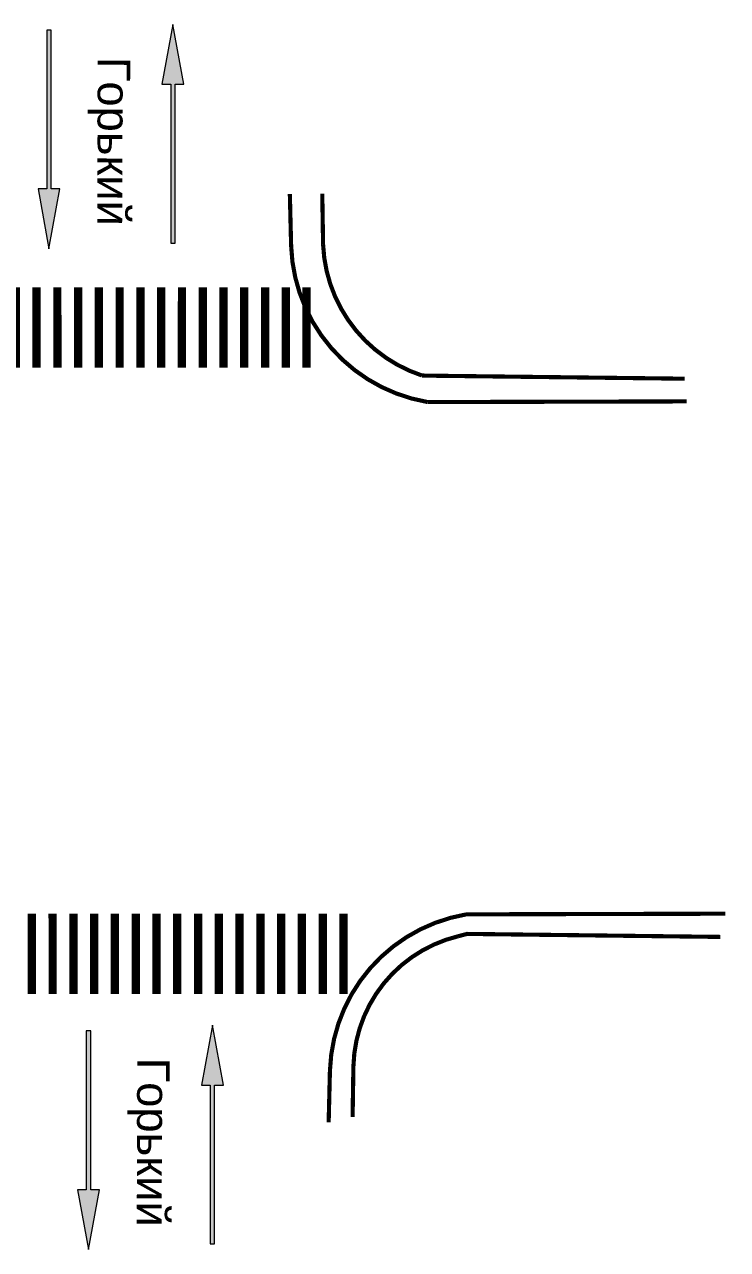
# Model space of a CAD drawing. Header units: millimetres. Extents: x 1734 to 2050, y 1482 to 1843.
# Drawn here: x 1985.2 to 2009.31, y 1625.13 to 1667.14 of the extents above; entities that cross this region are included whole.
import ezdxf

# ---------------------------------------------------------------- set-up
doc = ezdxf.new("R2010")
doc.units = ezdxf.units.MM
doc.linetypes.add('1.3', pattern=[17.848385, 5.910826, -0.0001, 11.937459])
doc.layers.add('КПЧ', color=9, linetype='Continuous')
doc.layers.add('Разметки', color=7, linetype='Continuous')
doc.layers.add('Описание', color=7, linetype='Continuous', lineweight=15)
doc.layers.add('разметка', color=251, linetype='Continuous', lineweight=15)
doc.styles.get("Standard").update_dxf_attribs({"font": 'arial.ttf'})

# ---------------------------------------------------------------- blocks, each defined once
blk = doc.blocks.new('1-18-')
at = {"layer": 'разметка'}
blk.add_hatch(color=0, dxfattribs=at).paths.add_polyline_path([(-0.075, 5.45), (-0.075, 0), (0.075, 0), (0.075, 5.45), (0.375, 5.45), (0, 7.5), (-0.375, 5.45)])
at = {"layer": 'разметка', "color": 0, "lineweight": 0, "flags": 128}
blk.add_lwpolyline([(-0.075, 5.45), (-0.075, 0), (0.075, 0), (0.075, 5.45), (0.375, 5.45), (0, 7.5), (-0.375, 5.45)], close=True, dxfattribs=at)
blk = doc.blocks.new('*U25')
at = {"color": 0, "linetype": 'ByBlock', "lineweight": 15, "const_width": 0.4}
for points in [[(-17.106, 1.794), (-16.704, 5.629)], [(-16.112, 1.69), (-15.709, 5.524)], [(-15.117, 1.586), (-14.715, 5.42)], [(-14.123, 1.481), (-13.72, 5.316)], [(-13.128, 1.377), (-12.726, 5.211)], [(-12.133, 1.273), (-11.731, 5.107)], [(-11.139, 1.168), (-10.737, 5.003)], [(-10.144, 1.064), (-9.742, 4.898)], [(-9.15, 0.96), (-8.748, 4.794)], [(-8.155, 0.855), (-7.753, 4.69)], [(-7.161, 0.751), (-6.759, 4.585)], [(-6.166, 0.647), (-5.764, 4.481)], [(-5.172, 0.542), (-4.769, 4.377)], [(-4.177, 0.438), (-3.775, 4.272)], [(-3.183, 0.334), (-2.78, 4.168)], [(-2.188, 0.23), (-1.786, 4.064)], [(-1.193, 0.125), (-0.791, 3.959)], [(-0.199, 0.021), (0.203, 3.855)]]:
    blk.add_lwpolyline(points, dxfattribs=at)
blk = doc.blocks.new('*U24')
at = {"color": 0, "linetype": 'ByBlock', "lineweight": 15, "const_width": 0.4}
for points in [[(-17.106, 1.794), (-16.704, 5.629)], [(-16.112, 1.69), (-15.709, 5.524)], [(-15.117, 1.586), (-14.715, 5.42)], [(-14.123, 1.481), (-13.72, 5.316)], [(-13.128, 1.377), (-12.726, 5.211)], [(-12.133, 1.273), (-11.731, 5.107)], [(-11.139, 1.168), (-10.737, 5.003)], [(-10.144, 1.064), (-9.742, 4.898)], [(-9.15, 0.96), (-8.748, 4.794)], [(-8.155, 0.855), (-7.753, 4.69)], [(-7.161, 0.751), (-6.759, 4.585)], [(-6.166, 0.647), (-5.764, 4.481)], [(-5.172, 0.542), (-4.769, 4.377)], [(-4.177, 0.438), (-3.775, 4.272)], [(-3.183, 0.334), (-2.78, 4.168)], [(-2.188, 0.23), (-1.786, 4.064)], [(-1.193, 0.125), (-0.791, 3.959)], [(-0.199, 0.021), (0.203, 3.855)]]:
    blk.add_lwpolyline(points, dxfattribs=at)

msp = doc.modelspace()

# ---------------------------------------------------------------- linework, layer by layer
at = {"layer": 'КПЧ', "color": 5, "lineweight": 30, "const_width": 0.142}
for points in [[(1995.414, 1661.333), (1995.442, 1659.594, 0.312662), (1998.835, 1655.1), (1999.165, 1655.094)], [(1996.454, 1629.67), (1996.482, 1631.408, -0.340397), (2000.086, 1635.873), (2000.411, 1635.958)]]:
    msp.add_lwpolyline(points, format="xyb", dxfattribs=at)
for points in [[(1999.164, 1655.094), (2007.845, 1654.991)], [(2000.38, 1635.95), (2009.061, 1635.847)]]:
    msp.add_lwpolyline(points, dxfattribs=at)
at = {"layer": 'Разметки', "color": 7, "linetype": '1.3', "lineweight": 0, "const_width": 0.142, "flags": 128}
for points in [[(1994.302, 1661.325), (1994.346, 1659.553, 0.356464), (1999.014, 1654.193), (1999.459, 1654.193)], [(1995.633, 1629.488), (1995.677, 1631.259, -0.356464), (2000.345, 1636.619), (2000.79, 1636.619)]]:
    msp.add_lwpolyline(points, format="xyb", dxfattribs=at)
for points in [[(1999.44, 1654.191), (2007.912, 1654.213)], [(2000.769, 1636.622), (2009.24, 1636.643)]]:
    msp.add_lwpolyline(points, dxfattribs=at)

# ---------------------------------------------------------------- block references
at = {"layer": 'разметка', "color": 0}
for p in [(1990.291, 1659.639), (1991.646, 1625.316)]:
    msp.add_blockref('1-18-', p, dxfattribs=at)
at = {"layer": 'разметка', "color": 0, "rotation": 180}
for p in [(1986.042, 1666.95), (1987.397, 1632.626)]:
    msp.add_blockref('1-18-', p, dxfattribs=at)
at = {"layer": 'Разметки', "color": 7, "xscale": -0.7123885652400561, "yscale": 0.7123885652400561, "zscale": 0.7123885652400561, "rotation": 354.0117768827567}
for name, p in [('*U25', (1982.624, 1655.373)), ('*U24', (1983.888, 1633.894))]:
    msp.add_blockref(name, p, dxfattribs=at)

# ---------------------------------------------------------------- texts
at = {"layer": 'Описание', "color": 7}
for p in [(1987.714, 1666.031, 637.494), (1989.069, 1631.708, 637.494)]:
    msp.add_text('Горький', height=1.1133, rotation=269.8222, dxfattribs=at).set_placement(p)

doc.saveas('drawing.dxf')
